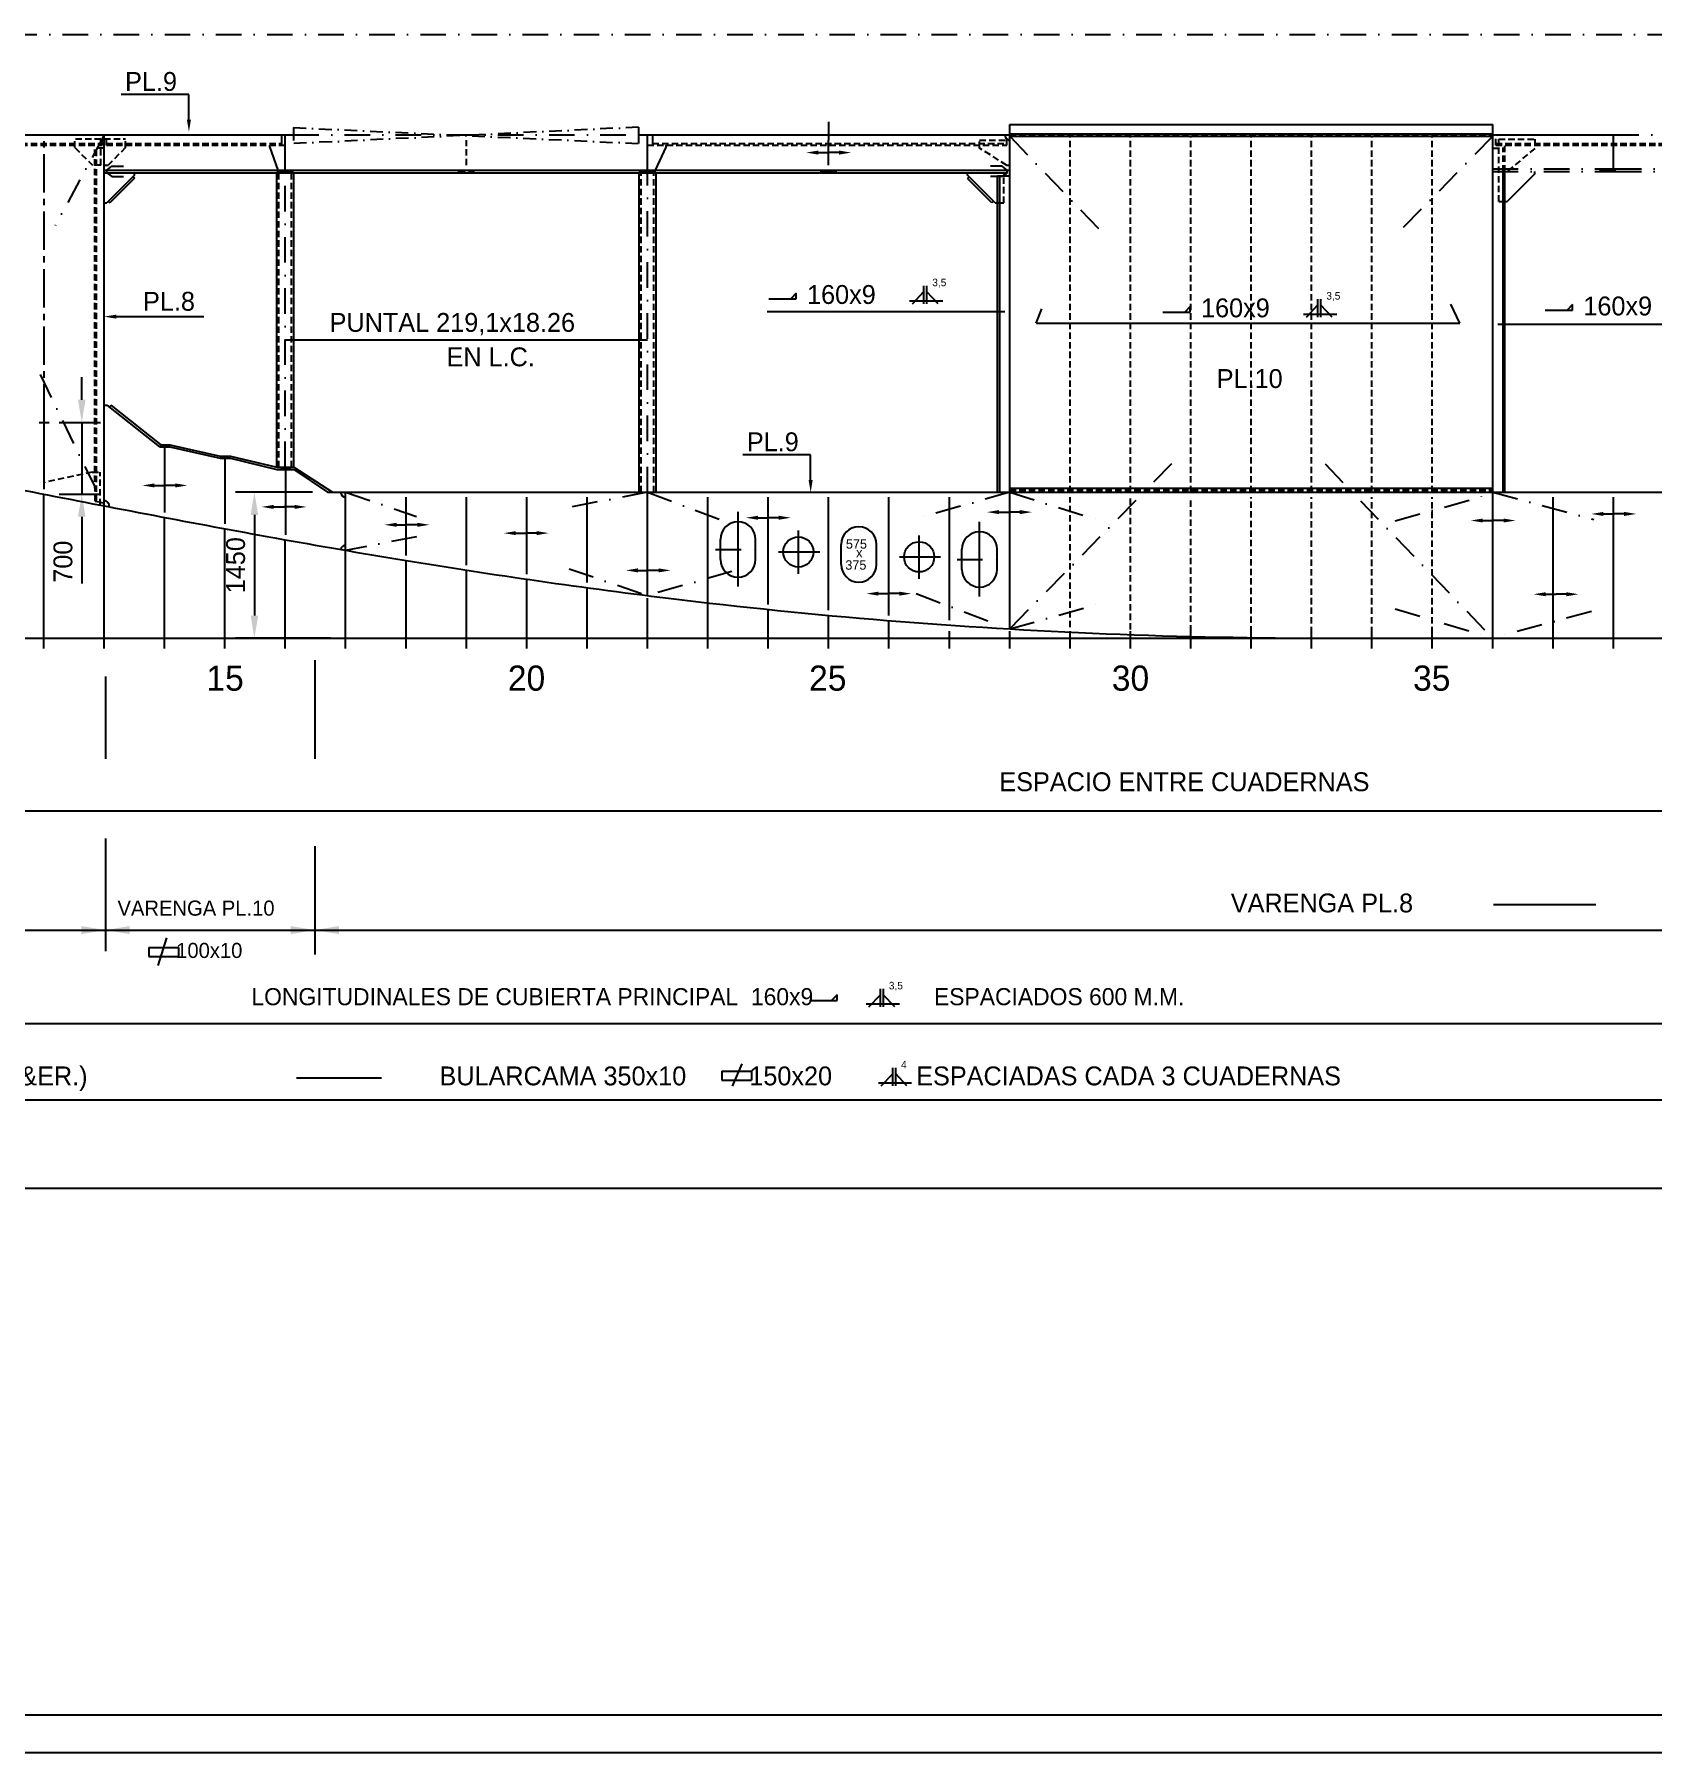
# Model space of a CAD drawing. Extents: x 14736 to 103911, y 8343 to 39843.
# Drawn here: x 29018 to 45102, y 8343 to 25418 of the extents above; entities that cross this region are included whole.
import ezdxf
from ezdxf.enums import TextEntityAlignment as Align

# ---------------------------------------------------------------- set-up
doc = ezdxf.new("R2010")
doc.units = 0
doc.header["$LTSCALE"] = 20
doc.header["$MEASUREMENT"] = 0
for name, pattern in [('CENTRO2', [28.575, 19.05, -3.175, 3.175, -3.175]), ('RAYITAS2', [4.7625, 3.175, -1.5875]), ('TRAZO_Y_PUNTO', [25.4, 12.7, -6.35, 0, -6.35]), ('TRAZO_Y_PUNTO2', [12.7, 6.35, -3.175, 0, -3.175]), ('TRAZO_Y_PUNTOX2', [50.8, 25.4, -12.7, 0, -12.7])]:
    doc.linetypes.add(name, pattern=pattern)
doc.layers.get('0').update_dxf_attribs({"linetype": 'CONTINUOUS'})
doc.layers.get('DEFPOINTS').update_dxf_attribs({"linetype": 'CONTINUOUS'})
doc.layers.add('BORDE', color=7, linetype='CONTINUOUS')
doc.layers.add('TRAZAS', color=7, linetype='CONTINUOUS')
doc.styles.get("Standard").update_dxf_attribs({"font": 'Gothic.TTF'})
doc.dimstyles.new('CN', dxfattribs={"dimscale": 75, "dimtxt": 2.5, "dimasz": 3, "dimexe": 2.5, "dimexo": 2, "dimgap": 0.018, "dimtad": 1, "dimdec": 4, "dimlfac": 75, "dimzin": 12, "dimdsep": 46, "dimtxsty": 'Standard', "dimcen": 0.018, "dimclrd": 1, "dimclre": 1, "dimclrt": 3, "dimadec": 0, "dimazin": 0, "dimtfac": 0.2, "dimtdec": 4, "dimtmove": 2, "dimatfit": 3, "dimfxl": 0, "dimtolj": 1, "dimtzin": 12, "dimarcsym": 0})

# ---------------------------------------------------------------- blocks, each defined once
blk = doc.blocks.new('*D0')
at = {"color": 1, "linetype": 'ByBlock'}
for p, q in [((29490, 21787), (29490, 22012)), ((29266, 21562), (29677, 21562)), ((29490, 21562), (29490, 20849)), ((29266, 20849), (29677, 20849)), ((29490, 20624), (29490, 20399)), ((29490, 20399), (29490, 19960))]:
    blk.add_line(p, q, dxfattribs=at)
for points in [[(29452, 21787), (29527, 21787), (29490, 21562)], [(29452, 20624), (29527, 20624), (29490, 20849)]]:
    blk.add_solid(points, dxfattribs=at)
at = {"layer": 'DEFPOINTS', "color": 0, "linetype": 'ByBlock'}
for p in [(29116, 21562), (29116, 20849), (29490, 20849)]:
    blk.add_point(p, dxfattribs=at)
at = {"color": 3, "linetype": 'ByBlock'}
blk.add_text('700', height=187.5, rotation=90, dxfattribs=at).set_placement((29302, 20178), align=Align.MIDDLE_CENTER)
blk = doc.blocks.new('*D1')
at = {"color": 1, "linetype": 'ByBlock'}
for p, q in [((31783, 20868), (31018, 20868)), ((31205, 20643), (31205, 19643)), ((31962, 19418), (31018, 19418))]:
    blk.add_line(p, q, dxfattribs=at)
for points in [[(31168, 20643), (31243, 20643), (31205, 20868)], [(31168, 19643), (31243, 19643), (31205, 19418)]]:
    blk.add_solid(points, dxfattribs=at)
at = {"layer": 'DEFPOINTS', "color": 0, "linetype": 'ByBlock'}
for p in [(31933, 20868), (31205, 19418), (32112, 19418)]:
    blk.add_point(p, dxfattribs=at)
at = {"color": 3, "linetype": 'ByBlock'}
blk.add_text('1450', height=187.5, rotation=90, dxfattribs=at).set_placement((31018, 20143), align=Align.MIDDLE_CENTER)

msp = doc.modelspace()

# ---------------------------------------------------------------- linework, layer by layer
at = {"color": 6, "linetype": 'TRAZO_Y_PUNTO'}
for p, q in [((20660.6151985, 25418.0864731), (48912.1284013, 25418.0864731)), ((29712.1284013, 24418.0864731), (29226.0923325, 23518.0356354)), ((31592.9693612, 24418.0864731), (35022.6532631, 24418.0864731)), ((44712.1284013, 24418.0864731), (47712.1284013, 24418.0864731)), ((38712.1284013, 24405.5864731), (39667.4679616, 23412.9290647)), ((43512.1284013, 24405.5864731), (42538.994391, 23412.9290647)), ((29737.1284013, 24068.0864731), (29787.9820025, 24107.0864731)), ((29787.9820025, 24107.0864731), (29903.5072086, 24107.0864731)), ((38637.3502019, 24107.3393778), (38521.8249957, 24107.3393778)), ((38688.203803, 24068.3393778), (38637.3502019, 24107.3393778)), ((43512.1284013, 24080.5864731), (44572.1284013, 24080.5864731)), ((44572.1284013, 24080.5864731), (44737.1284013, 24080.5864731)), ((44737.1284013, 24080.5864731), (47687.1284013, 24080.5864731)), ((29737.1284013, 24043.0864731), (29788.1246208, 24004.0864731)), ((29788.1246208, 24004.0864731), (29903.5072086, 24004.0864731)), ((31512.1284013, 21117.2891892), (31512.1284013, 24043.0864731)), ((35113.5766291, 20868.0870998), (35113.5766291, 24043.0864731)), ((38637.2075836, 24004.3393778), (38521.8249957, 24004.3393778)), ((38688.203803, 24043.3393778), (38637.2075836, 24004.3393778)), ((43512.1284013, 24055.5864731), (44572.1284013, 24055.5864731)), ((44572.1284013, 24055.5864731), (44737.1284013, 24055.5864731)), ((44737.1284013, 24055.5864731), (47687.1284013, 24055.5864731)), ((43572.1284013, 23755.5864731), (43657.1284013, 23755.5864731)), ((29074.5552566, 22037.9162872), (29712.1284013, 20732.429767)), ((40319.6935647, 21149.1037506), (38712.1284013, 19509.2869812)), ((41846.1872881, 21149.1037506), (43512.1284013, 19418.0869931)), ((32112.1284013, 20868.0870998), (32817.0587901, 20626.7952149)), ((35112.1284013, 20868.0870998), (34332.5782339, 20718.0365288)), ((35112.1284013, 20868.0870998), (35949.2532885, 20552.1189342)), ((38712.1284013, 20868.0870998), (37782.7105793, 20602.9770245)), ((38712.1284013, 20868.0870998), (39664.2295705, 20570.4526139)), ((42543.3840042, 20583.8744547), (43512.1284013, 20855.5870998)), ((43512.1284013, 20868.0870998), (44517.7507964, 20598.0587474)), ((32817.0587901, 20426.3239906), (32112.1284013, 20290.6364983)), ((34332.5782339, 20108.045351), (35112.1284013, 19841.2117285)), ((35949.2532885, 20079.9958755), (35112.1284013, 19841.2117285)), ((37782.7105793, 19860.0906053), (38712.1284013, 19509.2869812)), ((38712.1284013, 19509.2869812), (39653.4504666, 19773.3082329)), ((42543.3840042, 19708.2057794), (43512.1284013, 19418.0869931)), ((44492.6890716, 19681.3852854), (43512.1284013, 19418.0864731))]:
    msp.add_line(p, q, dxfattribs=at)
at = {"color": 1}
for p, q in [((30554.3204638, 24819.515284), (29881.6478886, 24819.515284)), ((30554.3204638, 24569.0926202), (30554.3204638, 24819.515284)), ((36809.2974268, 24243.3784532), (36912.4489978, 24243.3784532)), ((37015.6005689, 24243.3784532), (36912.4489978, 24243.3784532)), ((31427.1284013, 21117.2891892), (31427.1284013, 24043.0864731)), ((31597.1284013, 21117.2891892), (31597.1284013, 24043.0864731)), ((35028.5766291, 20868.0870998), (35028.5766291, 24043.0864731)), ((35198.5766291, 20868.0870998), (35198.5766291, 24043.0864731)), ((38687.1284013, 24043.0864731), (38687.1284013, 24068.0864731)), ((29832.1284013, 22613.2638754), (30703.1465057, 22613.2638754)), ((38662.8478875, 22659.8825751), (36301.1457907, 22659.8825751)), ((38976.6504663, 22549.3915672), (43184.1339974, 22549.3915672)), ((31512.1284013, 22383.4534163), (35113.5766291, 22383.4534163)), ((43562.5266711, 22536.9917471), (45811.212039, 22536.9917471)), ((36733.7856515, 21238.5097636), (36061.1130763, 21238.5097636)), ((36733.7856515, 20988.0870998), (36733.7856515, 21238.5097636)), ((30212.3981995, 20935.4275535), (30315.5497705, 20935.4275535)), ((30418.7013416, 20935.4275535), (30315.5497705, 20935.4275535)), ((31397.7473343, 20722.2001051), (31500.8989053, 20722.2001051)), ((31604.0504764, 20722.2001051), (31500.8989053, 20722.2001051)), ((38605.8704243, 20670.4859262), (38709.0219954, 20670.4859262)), ((38812.1735664, 20670.4859262), (38709.0219954, 20670.4859262)), ((32618.6573727, 20544.5106051), (32721.8089437, 20544.5106051)), ((32824.9605148, 20544.5106051), (32721.8089437, 20544.5106051)), ((36209.9232211, 20614.5710144), (36313.0747922, 20614.5710144)), ((36416.2263632, 20614.5710144), (36313.0747922, 20614.5710144)), ((43413.5907574, 20586.8445819), (43516.7423285, 20586.8445819)), ((43619.8938995, 20586.8445819), (43516.7423285, 20586.8445819)), ((44612.0022777, 20652.2898428), (44715.1538487, 20652.2898428)), ((44818.3054198, 20652.2898428), (44715.1538487, 20652.2898428)), ((33803.5610316, 20461.5888062), (33906.7126027, 20461.5888062)), ((34009.8641737, 20461.5888062), (33906.7126027, 20461.5888062)), ((35016.2739027, 20091.6400648), (35119.4254738, 20091.6400648)), ((35222.5770448, 20091.6400648), (35119.4254738, 20091.6400648)), ((37407.7735214, 19860.2655301), (37510.9250924, 19860.2655301)), ((37614.0766635, 19860.2655301), (37510.9250924, 19860.2655301)), ((44039.0157034, 19854.2623885), (44142.1672744, 19854.2623885)), ((44245.3188455, 19854.2623885), (44142.1672744, 19854.2623885)), ((31806.1051131, 19198.5544647), (31806.1051131, 18217.360546)), ((29725.3660604, 19036.0288821), (29725.3660604, 18217.360546)), ((29725.3660604, 17425.9808294), (29725.3660604, 16307.1335534)), ((31806.1051131, 17350.078818), (31806.1051131, 16272.7676904))]:
    msp.add_line(p, q, dxfattribs=at)
at = {"color": 7}
for p, q in [((19412.1284013, 24418.0864731), (31592.9693612, 24418.0864731)), ((29712.1284013, 20732.429767), (29712.1284013, 24418.0864731)), ((31512.1284013, 24068.0864731), (31512.1284013, 24418.0864731)), ((35022.6532631, 24418.0864731), (38712.1284013, 24418.0864731)), ((35112.1284013, 24068.0864731), (35112.1284013, 24418.0864731)), ((38712.1284013, 20868.0870998), (38712.1284013, 24522.661478)), ((43512.1284013, 20868.0870998), (43512.1284013, 24522.661478)), ((43512.1284013, 24418.0864731), (44712.1284013, 24418.0864731)), ((44712.1284013, 24068.0864731), (44712.1284013, 24418.0864731)), ((36912.1284013, 24118.0864731), (36912.1284013, 24368.0864731)), ((31437.1284013, 24043.0864731), (31437.1284013, 24068.0864731)), ((31437.1284013, 24055.5864731), (31587.1284013, 24055.5864731)), ((31587.1284013, 24043.0864731), (31587.1284013, 24068.0864731)), ((35037.1284013, 24043.0864731), (35037.1284013, 24068.0864731)), ((35037.1284013, 24055.5864731), (35187.1284013, 24055.5864731)), ((35187.1284013, 24043.0864731), (35187.1284013, 24068.0864731)), ((36837.1284013, 24043.0864731), (36837.1284013, 24068.0864731)), ((36837.1284013, 24055.5864731), (36987.1284013, 24055.5864731)), ((36987.1284013, 24043.0864731), (36987.1284013, 24068.0864731)), ((44572.1284013, 24068.0864731), (44737.1284013, 24068.0864731)), ((29066.4003496, 21561.9052599), (29166.4003496, 21561.9052599)), ((29116.4003496, 20899.4016505), (29116.4003496, 21561.9052599)), ((30266.4003496, 21329.4930686), (30366.4003496, 21329.4930686)), ((30316.4003496, 20667.9261175), (30316.4003496, 21329.4930686)), ((30866.4003496, 21227.7065263), (30966.4003496, 21227.7065263)), ((30866.4003496, 21216.7065263), (30966.4003496, 21216.7065263)), ((30866.4003496, 21205.7065263), (30966.4003496, 21205.7065263)), ((30916.4003496, 20555.5931712), (30916.4003496, 21216.7065263)), ((31466.4003496, 21106.2891892), (31566.4003496, 21106.2891892)), ((31516.4003496, 20445.863988), (31516.4003496, 21106.2891892)), ((29112.1284013, 19418.0864731), (29112.1284013, 20849.2840093)), ((32112.1284013, 20290.6364983), (32112.1284013, 20868.0870998)), ((35112.1284013, 19841.2117285), (35112.1284013, 20868.0870998)), ((38712.1284013, 19509.2869812), (38712.1284013, 20868.0870998)), ((43512.1284013, 19418.0864731), (43512.1284013, 20868.0870998)), ((29712.1284013, 19418.0864731), (29712.1284013, 20732.429767)), ((32712.1284013, 20240.5626723), (32712.1284013, 20818.0870998)), ((33312.1284013, 20144.8166737), (33312.1284013, 20818.0870998)), ((33912.1284013, 20054.5393384), (33912.1284013, 20818.0870998)), ((34512.1284013, 19969.9728041), (34512.1284013, 20818.0870998)), ((35712.1284013, 19819.262686), (35712.1284013, 20818.0870998)), ((36312.1284013, 19753.5967242), (36312.1284013, 20818.0870998)), ((36912.1284013, 19694.7960685), (36912.1284013, 20818.0870998)), ((37512.1284013, 19642.8379178), (37512.1284013, 20818.0870998)), ((38112.1284013, 19597.7022085), (38112.1284013, 20818.0870998)), ((44112.1284013, 19468.0864731), (44112.1284013, 20818.0870998)), ((44712.1284013, 19468.0864731), (44712.1284013, 20818.0870998)), ((30312.1284013, 19418.0864731), (30312.1284013, 20617.8478513)), ((30912.1284013, 19418.0864731), (30912.1284013, 20505.5335152)), ((31512.1284013, 19418.0864731), (31512.1284013, 20395.8336179)), ((32112.1284013, 19418.0864731), (32112.1284013, 20290.6364983)), ((32712.1284013, 19418.0864731), (32712.1284013, 20189.8940464)), ((33312.1284013, 19418.0864731), (33312.1284013, 20094.219958)), ((33912.1284013, 19418.0864731), (33912.1284013, 20004.0102389)), ((34512.1284013, 19418.0864731), (34512.1284013, 19919.5144027)), ((35112.1284013, 19418.0864731), (35112.1284013, 19814.6637532)), ((35712.1284013, 19418.0864731), (35712.1284013, 19768.9324413)), ((36312.1284013, 19418.0864731), (36312.1284013, 19703.3287746)), ((36912.1284013, 19418.0864731), (36912.1284013, 19644.5837703)), ((37512.1284013, 19418.0864731), (37512.1284013, 19592.6746927)), ((24912.1284013, 19418.0864731), (41877.009836, 19418.0864731)), ((41877.009836, 19418.0864731), (73512.1284013, 19418.0864731))]:
    msp.add_line(p, q, dxfattribs=at)
at = {"color": 1, "linetype": 'CENTRO2'}
msp.add_line((29116.4003496, 21561.9052599), (29116.4003496, 24418.0864731), dxfattribs=at)
at = {"color": 6, "linetype": 'RAYITAS2'}
for p, q in [((29690.6837307, 24318.0864731), (29690.6722864, 24418.2891168)), ((29735.024858, 24318.0864731), (29735.0134128, 24418.2959696)), ((38682.1284013, 24318.0864731), (38682.1284013, 24418.0864731)), ((43542.1284013, 24318.0864731), (43542.1284013, 24418.0864731)), ((27935.0231448, 24333.0864731), (29690.6820176, 24333.0864731)), ((27935.024858, 24318.0864731), (29690.6837307, 24318.0864731)), ((29680.6768549, 24378.287975), (29420.6768566, 24378.2582798)), ((29420.6865647, 24293.2582803), (29420.6768566, 24378.2582798)), ((29420.6865647, 24293.2582803), (29595.7065507, 24118.2782686)), ((29712.1284013, 24288.2915665), (29620.6871344, 24288.2811228)), ((29621.0877582, 20780.570436), (29620.6871344, 24288.2811228)), ((29636.0880897, 20777.6689895), (29635.6871343, 24288.282836)), ((29680.7065501, 24118.2879767), (29680.6768549, 24378.287975)), ((29712.1284013, 24378.2915671), (29925.7165208, 24378.3159615)), ((29735.0231448, 24333.0864731), (31475.7403758, 24333.0864731)), ((29735.024858, 24318.0864731), (31512.1284013, 24318.0864731)), ((29925.7262288, 24293.3159621), (29750.7462171, 24118.2959761)), ((29925.7262288, 24293.3159621), (29925.7165208, 24378.3159615)), ((35112.1284013, 24318.0864731), (38682.1284013, 24318.0864731)), ((35162.0445419, 24333.0864731), (38682.1284013, 24333.0864731)), ((38412.1284013, 24368.0864731), (38712.1284013, 24368.0864731)), ((38412.1284013, 24288.7320543), (38412.1284013, 24368.0864731)), ((38680.1408428, 24118.0864731), (38412.1284013, 24288.7320543)), ((43512.1284013, 24288.0864731), (43632.1284013, 24288.0864731)), ((43542.1284013, 24333.0864731), (51316.6220453, 24333.0864731)), ((43542.1284013, 24318.0864731), (51316.6220453, 24318.0864731)), ((43572.1284013, 23755.5864731), (43572.1284013, 24378.0864731)), ((43572.1284013, 24378.0864731), (43931.002235, 24378.0864731)), ((43617.1284013, 24055.5864731), (43617.1284013, 24288.0864731)), ((43632.1284013, 24055.5864731), (43632.1284013, 24318.0864731)), ((43931.002235, 24285.3686046), (43658.150278, 24055.5864731)), ((43931.002235, 24378.0864731), (43931.002235, 24285.3686046)), ((29680.7065501, 24118.2879767), (29595.7065507, 24118.2782686)), ((29712.1284013, 24118.2915654), (29750.7462171, 24118.2959761)), ((38680.1408428, 24118.0864731), (38712.1284013, 24118.0864731)), ((31449.1284013, 21117.2891892), (31449.1284013, 24043.0864731)), ((31575.1284013, 21117.2891892), (31575.1284013, 24043.0864731)), ((35050.5766291, 20868.0870998), (35050.5766291, 24043.0864731)), ((35176.5766291, 20868.0870998), (35176.5766291, 24043.0864731)), ((38652.1284013, 23743.0864731), (38652.1284013, 24043.0864731)), ((29592.5957967, 21065.9237277), (29116.4003496, 20965.9861622)), ((29592.5957967, 21065.9237277), (29671.0551677, 21065.9237277)), ((29671.0923523, 20740.3493817), (29671.0551677, 21065.9237277))]:
    msp.add_line(p, q, dxfattribs=at)
at = {"color": 6, "linetype": 'TRAZO_Y_PUNTOX2'}
for p, q in [((31475.7403758, 24418.0864731), (31475.7403758, 24318.0864731)), ((31354.303996, 24318.0864731), (31354.303996, 24303.775968))]:
    msp.add_line(p, q, dxfattribs=at)
at = {"color": 6, "linetype": 'TRAZO_Y_PUNTO2'}
for p, q in [((35022.6532631, 24496.6749758), (31592.9693612, 24333.0864731)), ((31592.9693612, 24491.8264419), (31592.9693612, 24333.0864731)), ((31592.9693612, 24491.8264419), (35022.6532631, 24333.0864731))]:
    msp.add_line(p, q, dxfattribs=at)
at = {"color": 6}
for p, q in [((35022.6532631, 24496.6749758), (35022.6532631, 24333.0864731)), ((35162.0445419, 24418.0864731), (35162.0445419, 24318.0864731)), ((38712.1284013, 24430.5864731), (43512.1284013, 24430.5864731)), ((35294.8492063, 24296.4791937), (35187.1284013, 24068.0864731)), ((35294.8492063, 24318.0864731), (35294.8492063, 24296.4791937)), ((38712.1284013, 24405.5864731), (43512.1284013, 24405.5864731)), ((29712.1284013, 24068.0864731), (38712.1284013, 24068.0864731)), ((29712.1284013, 24043.0864731), (38687.1284013, 24043.0864731)), ((29737.1284013, 24043.0864731), (29737.1284013, 24068.0864731)), ((30012.1284013, 24018.0864731), (29737.1284013, 23743.0864731)), ((30012.5830424, 23987.4284158), (29768.5774622, 23743.4228356)), ((29996.3100655, 24002.2681374), (30012.5830424, 23987.4284158)), ((30012.1284013, 24018.0864731), (30012.1284013, 24043.0864731)), ((38307.6733522, 24002.5415222), (38292.0422458, 23987.0599302)), ((38534.4767785, 23744.6253976), (38292.0422458, 23987.0599302)), ((38292.1284013, 24018.0864731), (38292.1284013, 24043.0864731)), ((38567.1284013, 23743.0864731), (38292.1284013, 24018.0864731)), ((38592.1284013, 20868.0870998), (38592.1284013, 24013.0864731)), ((38592.1284013, 24013.0864731), (38712.1284013, 24013.0864731)), ((38614.1284013, 20868.0870998), (38614.1284013, 24013.0864731)), ((38688.203803, 24043.3393778), (38688.203803, 24068.3393778)), ((43617.1284013, 20868.0870998), (43617.1284013, 24055.5864731)), ((43632.1284013, 20868.0870998), (43632.1284013, 24055.5864731)), ((43932.1284013, 24030.5864731), (43657.1284013, 23755.5864731)), ((43932.1284013, 24030.5864731), (43932.1284013, 24055.5864731)), ((29712.1284013, 23743.0864731), (29737.1284013, 23743.0864731)), ((29752.8030517, 23758.7611235), (29768.5774622, 23743.4228356)), ((38550.947752, 23759.2671224), (38534.4767785, 23744.6253976)), ((38567.1284013, 23743.0864731), (38652.1284013, 23743.0864731)), ((37858.7872133, 22741.2382519), (37858.7872133, 22920.0361272)), ((37889.6081924, 22741.2382519), (37889.6081924, 22920.0361272)), ((37716.5557879, 22770.8087316), (38047.2436889, 22770.8087316)), ((37745.0507683, 22741.2382519), (37858.7872133, 22861.7810986)), ((38000.9697803, 22741.2382519), (37889.6081924, 22859.2641214)), ((41661.0017625, 22608.6290099), (41774.7382074, 22729.1718565)), ((41774.7382074, 22608.6290099), (41774.7382074, 22787.4268851)), ((41805.5591866, 22608.6290099), (41805.5591866, 22787.4268851)), ((41916.9207745, 22608.6290099), (41805.5591866, 22726.6548793)), ((41632.5067821, 22638.1994896), (41963.1946831, 22638.1994896)), ((29712.1284013, 21732.429767), (29742.1284013, 21732.429767)), ((30266.4003496, 21318.4930686), (29742.1284013, 21732.429767)), ((29766.3730604, 21713.287499), (29781.5914189, 21733.1249158)), ((30278.8796861, 21340.4930686), (29781.5914189, 21733.1249158)), ((30266.4003496, 21318.4930686), (30366.4003496, 21318.4930686)), ((30278.8796861, 21340.4930686), (30366.4003496, 21340.4930686)), ((30366.4003496, 21340.4930686), (30866.4003496, 21227.7065263)), ((30366.4003496, 21318.4930686), (30866.4003496, 21205.7065263)), ((30966.4003496, 21227.7065263), (31427.1284013, 21117.2891892)), ((30966.4003496, 21205.7065263), (31427.1284013, 21095.2891892)), ((31427.1284013, 21117.2891892), (31597.1284013, 21117.2891892)), ((31427.1284013, 21095.2891892), (31597.1284013, 21095.2891892)), ((31597.1284013, 21117.2891892), (31980.207449, 20868.0870998)), ((31597.1284013, 21095.2891892), (31932.7715248, 20868.0870998)), ((36012.1284013, 19931.3006606), (36012.1284013, 20672.1069326)), ((38412.1284013, 19832.6339939), (38412.1284013, 20573.4402659)), ((36612.1284013, 20057.2359622), (36612.1284013, 20486.2822861)), ((37812.1284013, 20007.9026289), (37812.1284013, 20436.9489528)), ((36415.6554019, 20274.9204331), (36824.8138148, 20274.9204331)), ((37615.6554019, 20225.5870998), (38024.8138148, 20225.5870998)), ((19483.2779416, 17702.5912738), (47507.908116, 17702.5912738)), ((19424.8989939, 16516.9247308), (79393.5095481, 16516.9247308)), ((37427.0366079, 15753.7785095), (37427.0366079, 15932.5763847)), ((37457.8575871, 15753.7785095), (37457.8575871, 15932.5763847)), ((37284.8051825, 15783.3489892), (37615.4930835, 15783.3489892)), ((37313.300163, 15753.7785095), (37427.0366079, 15874.3213561)), ((37569.2191749, 15753.7785095), (37457.8575871, 15871.8043789)), ((19483.2779416, 15587.2390391), (79416.0908104, 15587.2390391)), ((37435.2905902, 14969.3473888), (37549.0270352, 15089.8902355)), ((37549.0270352, 14969.3473888), (37549.0270352, 15148.1452641)), ((37579.8480143, 14969.3473888), (37579.8480143, 15148.1452641)), ((37691.2096022, 14969.3473888), (37579.8480143, 15087.3732583)), ((37406.7956098, 14998.9178685), (37737.4835108, 14998.9178685)), ((19278.7287751, 14831.0595331), (79518.3653937, 14831.0595331)), ((19309.9346973, 13950.7632726), (79518.3653937, 13950.7632726))]:
    msp.add_line(p, q, dxfattribs=at)
at = {"color": 3}
for p, q in [((36911.5495416, 24547.2753749), (36912.1284013, 24368.0864731)), ((38712.1284013, 24522.661478), (43512.1284013, 24522.661478)), ((38680.1408428, 24118.0864731), (38680.1408428, 24118.0864731)), ((35712.1284013, 19418.0864731), (35712.1284013, 19814.6637532)), ((35712.1284013, 19418.0864731), (35712.1284013, 19768.9324413)), ((43521.4618968, 16771.6661912), (44538.5535705, 16771.6661912)), ((30333.2195881, 16438.4314496), (30246.3602323, 16164.9976496)), ((30155.3105848, 16343.973262), (30450.170674, 16343.973262)), ((30155.3105848, 16343.973262), (30450.170674, 16343.973262)), ((30155.3105848, 16343.973262), (30155.3105848, 16255.0152509)), ((30155.3105848, 16343.973262), (30155.3105848, 16255.0152509)), ((30155.3105848, 16255.0152509), (30450.170674, 16255.0152509)), ((30155.3105848, 16255.0152509), (30450.170674, 16255.0152509)), ((30450.170674, 16343.973262), (30450.170674, 16255.0152509)), ((30450.170674, 16343.973262), (30450.170674, 16255.0152509)), ((31624.5610153, 15049.4054623), (32468.3040422, 15049.4054623)), ((35849.6618062, 15114.5482435), (35849.6618062, 15025.5902323)), ((35849.6618062, 15114.5482435), (35849.6618062, 15025.5902323)), ((35849.6618062, 15114.5482435), (36144.5218954, 15114.5482435)), ((35849.6618062, 15114.5482435), (36144.5218954, 15114.5482435)), ((36049.944093, 15186.8264238), (35952.5847877, 14967.2117413)), ((36049.944093, 15186.8264238), (35952.5847877, 14967.2117413)), ((36144.5218954, 15114.5482435), (36144.5218954, 15025.5902323)), ((36144.5218954, 15114.5482435), (36144.5218954, 15025.5902323)), ((35849.6618062, 15025.5902323), (36144.5218954, 15025.5902323)), ((35849.6618062, 15025.5902323), (36144.5218954, 15025.5902323)), ((14735.8149593, 8342.942215), (103910.8149593, 8342.942215))]:
    msp.add_line(p, q, dxfattribs=at)
at = {"color": 7, "linetype": 'RAYITAS2'}
for p, q in [((38712.1284013, 24418.0864731), (43512.1284013, 24418.0864731)), ((33312.1284013, 24118.0864731), (33312.1284013, 24368.0864731)), ((33237.1284013, 24043.0864731), (33237.1284013, 24068.0864731)), ((33237.1284013, 24055.5864731), (33387.1284013, 24055.5864731)), ((33387.1284013, 24043.0864731), (33387.1284013, 24068.0864731)), ((39312.1284013, 19527.8313164), (39312.1284013, 20818.0870998)), ((39912.1284013, 19503.094438), (39912.1284013, 20818.0870998)), ((40512.1284013, 19484.99159), (40512.1284013, 20818.0870998)), ((41112.1284013, 19473.4050621), (41112.1284013, 20818.0870998)), ((41712.1284013, 19468.3307582), (41712.1284013, 20818.0870998)), ((42312.1284013, 19468.0864731), (42312.1284013, 20818.0870998)), ((42912.1284013, 19468.0864731), (42912.1284013, 20818.0870998))]:
    msp.add_line(p, q, dxfattribs=at)
at = {"color": 6, "linetype": 'CENTRO2'}
msp.add_line((31354.303996, 24303.775968), (31437.1284013, 24068.0864731), dxfattribs=at)
at = {"color": 1, "linetype": 'RAYITAS2'}
for p, q in [((39312.1284013, 20868.0870998), (39312.1284013, 24405.5864731)), ((39912.1284013, 20868.0870998), (39912.1284013, 24405.5864731)), ((40512.1284013, 20868.0870998), (40512.1284013, 24405.5864731)), ((41112.1284013, 20868.0870998), (41112.1284013, 24405.5864731)), ((41712.1284013, 20868.0870998), (41712.1284013, 24405.5864731)), ((42312.1284013, 20868.0870998), (42312.1284013, 24405.5864731)), ((42912.1284013, 20868.0870998), (42912.1284013, 24405.5864731))]:
    msp.add_line(p, q, dxfattribs=at)
at = {"color": 2}
for p, q in [((36318.499737, 22791.2490675), (36590.8833528, 22791.2490675)), ((36590.8833528, 22847.417216), (36537.1548992, 22791.2490675)), ((36590.8833528, 22791.2490675), (36590.8833528, 22847.417216)), ((40506.834347, 22714.807974), (40453.1058934, 22658.6398255)), ((40506.834347, 22658.6398255), (40506.834347, 22714.807974)), ((43184.1339974, 22549.3915672), (43096.8267821, 22736.4033041)), ((44306.5442152, 22733.3311864), (44252.8157616, 22677.1630379)), ((44306.5442152, 22677.1630379), (44306.5442152, 22733.3311864)), ((38975.6704697, 22549.3915672), (39030.7501677, 22691.5904895)), ((40234.4507311, 22658.6398255), (40506.834347, 22658.6398255)), ((44034.1605994, 22677.1630379), (44306.5442152, 22677.1630379)), ((36723.7757544, 15816.7553589), (36996.1593702, 15816.7553589)), ((36996.1593702, 15872.9235074), (36942.4309166, 15816.7553589)), ((36996.1593702, 15816.7553589), (36996.1593702, 15872.9235074)), ((15228.359857, 8717.942215), (103535.8149593, 8717.942215))]:
    msp.add_line(p, q, dxfattribs=at)
at = {"color": 1, "linetype": 'TRAZO_Y_PUNTO'}
for p, q in [((35837.1284013, 20199.5870998), (35837.1284013, 20399.5870998)), ((36187.1284013, 20199.5870998), (36187.1284013, 20399.5870998)), ((37037.1284013, 20150.2537665), (37037.1284013, 20350.2537665)), ((37387.1284013, 20150.2537665), (37387.1284013, 20350.2537665)), ((38237.1284013, 20100.9204331), (38237.1284013, 20300.9204331)), ((38587.1284013, 20100.9204331), (38587.1284013, 20300.9204331))]:
    msp.add_line(p, q, dxfattribs=at)
at = {"color": 1}
for centre in [(36612.1284013, 20274.7555373), (37812.1284013, 20225.422204)]:
    msp.add_circle(centre, 150, dxfattribs=at)
at = {"color": 3}
for centre, start, end in [((38712.1284013, 24418.0864731), 180, 270), ((32112.1284013, 20868.0870998), 180, 270), ((29712.1284013, 20732.429767), 349.0924012882, 90), ((32112.1284013, 20290.6364983), 90, 170.2450829426)]:
    msp.add_arc(centre, 50, start, end, dxfattribs=at)
at = {"color": 1}
for centre, start, end in [((36012.1284013, 20399.5870998), 0, 180), ((37212.1284013, 20350.2537665), 0, 180), ((38412.1284013, 20300.9204331), 0, 180), ((36012.1284013, 20199.5870998), 180, 0), ((37212.1284013, 20150.2537665), 180, 0), ((38412.1284013, 20100.9204331), 180, 0)]:
    msp.add_arc(centre, 175, start, end, dxfattribs=at)
for points in [[(30574.3204638, 24569.0926202), (30534.3204638, 24569.0926202), (30554.3204638, 24449.0926202)], [(36809.2974268, 24223.3784532), (36809.2974268, 24263.3784532), (36689.2974268, 24243.3784532)], [(37015.6005689, 24223.3784532), (37015.6005689, 24263.3784532), (37135.6005689, 24243.3784532)], [(29832.1284013, 22593.2638754), (29832.1284013, 22633.2638754), (29712.1284013, 22613.2638754)], [(30212.3981995, 20915.4275535), (30212.3981995, 20955.4275535), (30092.3981995, 20935.4275535)], [(30418.7013416, 20915.4275535), (30418.7013416, 20955.4275535), (30538.7013416, 20935.4275535)], [(36753.7856515, 20988.0870998), (36713.7856515, 20988.0870998), (36733.7856515, 20868.0870998)], [(31397.7473343, 20702.2001051), (31397.7473343, 20742.2001051), (31277.7473343, 20722.2001051)], [(31604.0504764, 20702.2001051), (31604.0504764, 20742.2001051), (31724.0504764, 20722.2001051)], [(38605.8704243, 20650.4859262), (38605.8704243, 20690.4859262), (38485.8704243, 20670.4859262)], [(38812.1735664, 20650.4859262), (38812.1735664, 20690.4859262), (38932.1735664, 20670.4859262)], [(44612.0022777, 20632.2898428), (44612.0022777, 20672.2898428), (44492.0022777, 20652.2898428)], [(44818.3054198, 20632.2898428), (44818.3054198, 20672.2898428), (44938.3054198, 20652.2898428)], [(32618.6573727, 20524.5106051), (32618.6573727, 20564.5106051), (32498.6573727, 20544.5106051)], [(32824.9605148, 20524.5106051), (32824.9605148, 20564.5106051), (32944.9605148, 20544.5106051)], [(36209.9232211, 20594.5710144), (36209.9232211, 20634.5710144), (36089.9232211, 20614.5710144)], [(36416.2263632, 20594.5710144), (36416.2263632, 20634.5710144), (36536.2263632, 20614.5710144)], [(43413.5907574, 20566.8445819), (43413.5907574, 20606.8445819), (43293.5907574, 20586.8445819)], [(43619.8938995, 20566.8445819), (43619.8938995, 20606.8445819), (43739.8938995, 20586.8445819)], [(33803.5610316, 20441.5888062), (33803.5610316, 20481.5888062), (33683.5610316, 20461.5888062)], [(34009.8641737, 20441.5888062), (34009.8641737, 20481.5888062), (34129.8641737, 20461.5888062)], [(35016.2739027, 20071.6400648), (35016.2739027, 20111.6400648), (34896.2739027, 20091.6400648)], [(35222.5770448, 20071.6400648), (35222.5770448, 20111.6400648), (35342.5770448, 20091.6400648)], [(37407.7735214, 19840.2655301), (37407.7735214, 19880.2655301), (37287.7735214, 19860.2655301)], [(37614.0766635, 19840.2655301), (37614.0766635, 19880.2655301), (37734.0766635, 19860.2655301)], [(44039.0157034, 19834.2623885), (44039.0157034, 19874.2623885), (43919.0157034, 19854.2623885)], [(44245.3188455, 19834.2623885), (44245.3188455, 19874.2623885), (44365.3188455, 19854.2623885)], [(29485.3660604, 16476.9247308), (29485.3660604, 16556.9247308), (29725.3660604, 16516.9247308)], [(29965.8198626, 16476.9247308), (29965.8198626, 16556.9247308), (29725.8198626, 16516.9247308)], [(31566.1051131, 16476.9247308), (31566.1051131, 16556.9247308), (31806.1051131, 16516.9247308)], [(32046.5589152, 16476.9247308), (32046.5589152, 16556.9247308), (31806.5589152, 16516.9247308)]]:
    msp.add_solid(points, dxfattribs=at)
at = {"layer": 'BORDE'}
msp.add_lwpolyline([(20612.1284013, 22018.0870998, -0.007096), (21094.3642013, 22011.4670998, -0.006104), (21615.3220013, 21990.6770998, -0.006556), (22265.7998013, 21948.1570998, -0.006664), (23017.6004013, 21879.0170998, -0.006368), (23850.8184013, 21780.4870998, -0.005694), (24752.1594013, 21651.8670998, -0.004668), (25713.4374013, 21494.4070998, -0.003358), (26730.1994013, 21311.1170998, -0.002227), (28923.8734013, 20886.4170998, 0.003659), (31330.0104013, 20428.6470998, 0.003849), (32611.6784013, 20206.4470998, 0.004935), (33943.2684013, 19999.4770998, 0.005822), (35321.0484013, 19815.3970998, 0.020458), (39669.6384013, 19462.2210998, 0.010132), (41912.1284013, 19418.0860998, 0.010132)], format="xyb", dxfattribs=at)
for points in [[(31932.7715248, 20868.0870998), (38712.1284013, 20868.0870998)], [(32112.1284013, 20868.0870998), (38712.1284013, 20868.0870998)], [(43512.1284013, 20868.0870998), (68224.3066579, 20868.0870998)]]:
    msp.add_lwpolyline(points, dxfattribs=at)
at = {"layer": 'BORDE', "color": 6, "linetype": 'Continuous'}
for points in [[(38712.1284013, 20908.0870998), (43512.1284013, 20908.0870998)], [(38712.1284013, 20868.0870998), (43512.1284013, 20868.0870998)]]:
    msp.add_lwpolyline(points, dxfattribs=at)
at = {"layer": 'BORDE', "linetype": 'RAYITAS2'}
msp.add_lwpolyline([(38712.1284013, 20888.0870998), (43512.1284013, 20888.0870998)], dxfattribs=at)
at = {"layer": 'BORDE', "color": 6}
msp.add_lwpolyline([(29621.0877582, 20780.570436, 0.0001385432), (29712.1284013, 20762.982712, 0.0038489457)], format="xyb", dxfattribs=at)
at = {"layer": 'BORDE', "color": 6, "linetype": 'TRAZO_Y_PUNTO'}
for points in [[(35788.890239, 20299.5870998), (36245.0912972, 20299.5870998)], [(38188.890239, 20200.9204331), (38645.0912972, 20200.9204331)]]:
    msp.add_lwpolyline(points, dxfattribs=at)
at = {"layer": 'BORDE', "color": 6}
msp.add_lwpolyline([(41912.1284013, 19418.0870998), (56912.1284013, 19418.0860998)], dxfattribs=at)
at = {"layer": 'TRAZAS', "color": 6}
for p, q in [((29112.1284013, 19315.6849579), (29112.1284013, 19488.5527009)), ((29712.1284013, 19315.6849579), (29712.1284013, 19488.5527009)), ((30312.1284013, 19315.6849579), (30312.1284013, 19488.5527009)), ((30912.1284013, 19315.6849579), (30912.1284013, 19488.5527009)), ((31512.1284013, 19315.6849579), (31512.1284013, 19488.5527009)), ((32112.1284013, 19315.6849579), (32112.1284013, 19488.5527009)), ((32712.1284013, 19315.6849579), (32712.1284013, 19488.5527009)), ((33312.1284013, 19315.6849579), (33312.1284013, 19488.5527009)), ((33912.1284013, 19315.6849579), (33912.1284013, 19488.5527009)), ((34512.1284013, 19315.6849579), (34512.1284013, 19488.5527009)), ((35112.1284013, 19315.6849579), (35112.1284013, 19488.5527009)), ((35712.1284013, 19315.6849579), (35712.1284013, 19488.5527009)), ((36312.1284013, 19315.6849579), (36312.1284013, 19488.5527009)), ((36912.1284013, 19315.6849579), (36912.1284013, 19488.5527009)), ((37512.1284013, 19315.6849579), (37512.1284013, 19488.5527009)), ((38112.1284013, 19315.6849579), (38112.1284013, 19488.5527009)), ((38712.1284013, 19315.6849579), (38712.1284013, 19488.5527009)), ((39312.1284013, 19315.6849579), (39312.1284013, 19488.5527009)), ((39912.1284013, 19315.6849579), (39912.1284013, 19488.5527009)), ((40512.1284013, 19315.6849579), (40512.1284013, 19488.5527009)), ((41112.1284013, 19315.6849579), (41112.1284013, 19488.5527009)), ((41712.1284013, 19315.6849579), (41712.1284013, 19488.5527009)), ((42312.1284013, 19315.6849579), (42312.1284013, 19488.5527009)), ((42912.1284013, 19315.6849579), (42912.1284013, 19488.5527009)), ((43512.1284013, 19315.6849579), (43512.1284013, 19488.5527009)), ((44112.1284013, 19315.6849579), (44112.1284013, 19488.5527009)), ((44712.1284013, 19315.6849579), (44712.1284013, 19488.5527009))]:
    msp.add_line(p, q, dxfattribs=at)

# ---------------------------------------------------------------- texts
at = {"color": 3}
for s, height, p in [('PL.9', 187.5, (29920.1640316, 24856.3965737)), ('160x9', 187.5, (36697.7270989, 22739.2035182)), ('3,5', 75, (37942.6870471, 22915.057265)), ('PL.8', 187.5, (30098.6552667, 22671.9001433)), ('160x9', 187.5, (40613.6780931, 22606.5942761)), ('3,5', 75, (41858.6380413, 22782.4480229)), ('160x9', 187.5, (44413.3879614, 22625.1174885)), ('PUNTAL 219,1x18.26', 187.5, (31953.199914, 22461.7319396)), ('EN L.C.', 187.5, (33114.7724228, 22119.7973271)), ('PL.10', 187.5, (40769.5123252, 21903.8975503)), ('PL.9', 187.5, (36099.6292193, 21275.3910533)), ('575', 93.75, (37084.1689922, 20307.5620966)), ('375', 93.75, (37078.5200007, 20098.1912034)), ('x', 93.75, (37185.8498448, 20221.5118712)), ('ESPACIO ENTRE CUADERNAS                                                                      6  0  0     M  M', 187.5, (38609.1262767, 17897.244039)), ('VARENGA PL.10 ', 150, (29844.7840069, 16660.2734498)), ('VARENGA PL.8 ', 187.5, (40909.5086057, 16692.6153231)), ('  100x10', 150, (30316.3541847, 16239.8343463)), ('LONGITUDINALES DE CUBIERTA PRINCIPAL  160x9                   ESPACIADOS 600 M.M.', 170, (31175.5133721, 15770.3684595)), ('3,5', 75, (37510.9364418, 15927.5975225)), ('4', 75, (37632.926869, 15143.1664019)), ('ESLORA 350x10          150x20           EN L.C. Y 2400 (BR.&ER.)', 187.5, (22370.2593805, 14974.0615191)), ('BULARCAMA 350x10         150x20            ESPACIADAS CADA 3 CUADERNAS', 187.5, (33044.4481246, 14974.0615191))]:
    msp.add_text(s, height=height, dxfattribs=at).set_placement(p)
at = {"color": 6}
for s, p in [('15', (30727.8553946, 18895.9795167)), ('20', (33723.942135, 18895.9795167)), ('25', (36717.8889878, 18895.9795167)), ('30', (39726.4412065, 18895.9795167)), ('35', (42720.3880593, 18895.9795167))]:
    msp.add_text(s, height=250, dxfattribs=at).set_placement(p)

# ---------------------------------------------------------------- dimensions: what is measured, and where the dimension line sits
at = {"color": 3}
for base, p1, p2, text, picture, middle in [((29489.6869025, 20848.5289092), (29116.4003496, 21561.9052599), (29115.9683904, 20848.5289092), '700', '*D0', (29302.1869025, 20178.4289092)), ((31205.3499547, 19418.0864731), (31932.7715248, 20868.0870998), (32112.1284013, 19418.0864731), '1450', '*D1', (31017.8499547, 20143.0867865))]:
    dim = msp.add_linear_dim(base=base, p1=p1, p2=p2, angle=90, text=text, dimstyle='CN', dxfattribs=at)
    dim.commit()
    dim.dimension.update_dxf_attribs({"geometry": picture, "text_midpoint": middle})

doc.saveas('drawing.dxf')
